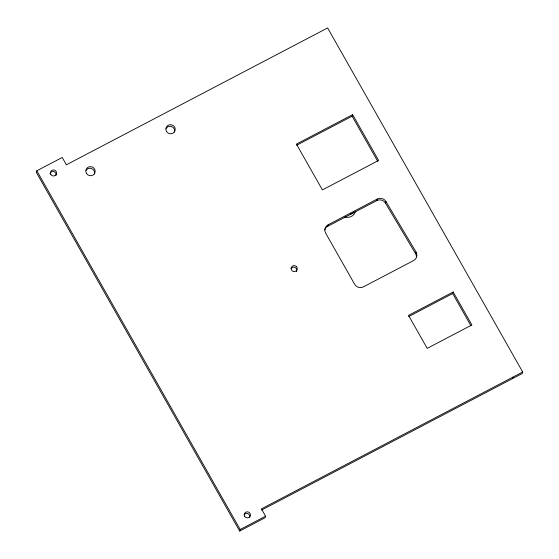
<?xml version="1.0" encoding="UTF-8"?>
<svg xmlns="http://www.w3.org/2000/svg" width="559" height="559" viewBox="0 0 559 559"><rect width="100%" height="100%" fill="white"/><g stroke="black" fill="none" stroke-linecap="round" stroke-linejoin="round"><path stroke-width="0.84" d="M36.824 170.788L36.307 172.333L239.678 531.05L265.078 517.746L265.588 516.195L261.437 508.872L522.693 372.008L327.63 27.95L66.374 164.807L62.224 157.477L36.824 170.788L240.188 529.506L239.678 531.05M296.689 145.235L352.128 116.195L352.645 114.651L378.611 160.447L322.396 189.899L296.431 144.096L352.645 114.651M324.618 230.001A6.415 6.205 18.3 0 1 327.651 226.318L328.161 224.774L377.304 199.032A6.415 6.205 18.3 0 1 386.003 201.603L416.099 252.13A6.415 6.205 18.3 0 1 413.632 260.55L363.371 286.879A6.415 6.205 18.3 0 1 354.672 284.307L325.694 233.194A6.415 6.205 18.3 0 1 328.161 224.774M327.651 226.318L376.794 200.576L377.304 199.032M416.399 256.819A6.415 6.205 18.3 0 0 415.589 253.674L385.493 203.148L386.003 201.603M415.589 253.674L416.099 252.13M408.769 316.534L452.671 293.538L453.181 291.994L471.88 324.968L427.202 348.369L408.51 315.395L453.181 291.994M512.498 378.625L513.008 377.08M522.693 372.008L522.176 373.559L261.696 510.011M240.188 529.506L265.588 516.195M352.128 116.195L377.674 161.244M452.671 293.538L470.944 325.764M244.157 514.79A3.102 2.998 18.3 0 1 249.782 517.264M50.024 173.639A3.102 2.998 18.3 0 1 53.846 171.641A3.102 2.998 18.3 0 1 55.977 175.4M355.433 211.54A8.553 8.273 18.3 0 1 344.903 217.053M354.196 212.092A8.553 8.273 18.3 0 1 350.339 214.111M291.029 268.537A3.102 2.998 18.3 0 1 295.271 267.579L295.9 268.075A3.102 2.998 18.3 0 1 296.34 271.723M376.794 200.576A6.415 6.205 18.3 0 1 385.493 203.148M166.009 128.374A4.703 4.549 18.3 0 1 174.548 132.127M85.974 170.306A4.703 4.549 18.3 0 1 94.506 174.059M296.417 266.531L295.781 266.035A3.102 2.998 18.3 0 0 291.98 270.64L292.616 271.136A3.102 2.998 18.3 0 0 296.417 266.531M244.625 516.25A3.102 2.998 18.3 0 0 249.978 516.432A3.102 2.998 18.3 0 0 247.364 511.827A3.102 2.998 18.3 0 0 244.625 516.25M50.813 174.387A3.102 2.998 18.3 0 0 56.166 174.569A3.102 2.998 18.3 0 0 53.559 169.964A3.102 2.998 18.3 0 0 50.813 174.387M166.456 131.393A4.703 4.549 18.3 0 0 174.576 131.665A4.703 4.549 18.3 0 0 170.621 124.685A4.703 4.549 18.3 0 0 166.456 131.393M86.414 173.325A4.703 4.549 18.3 0 0 94.534 173.597A4.703 4.549 18.3 0 0 90.579 166.617A4.703 4.549 18.3 0 0 86.414 173.325"/></g></svg>
